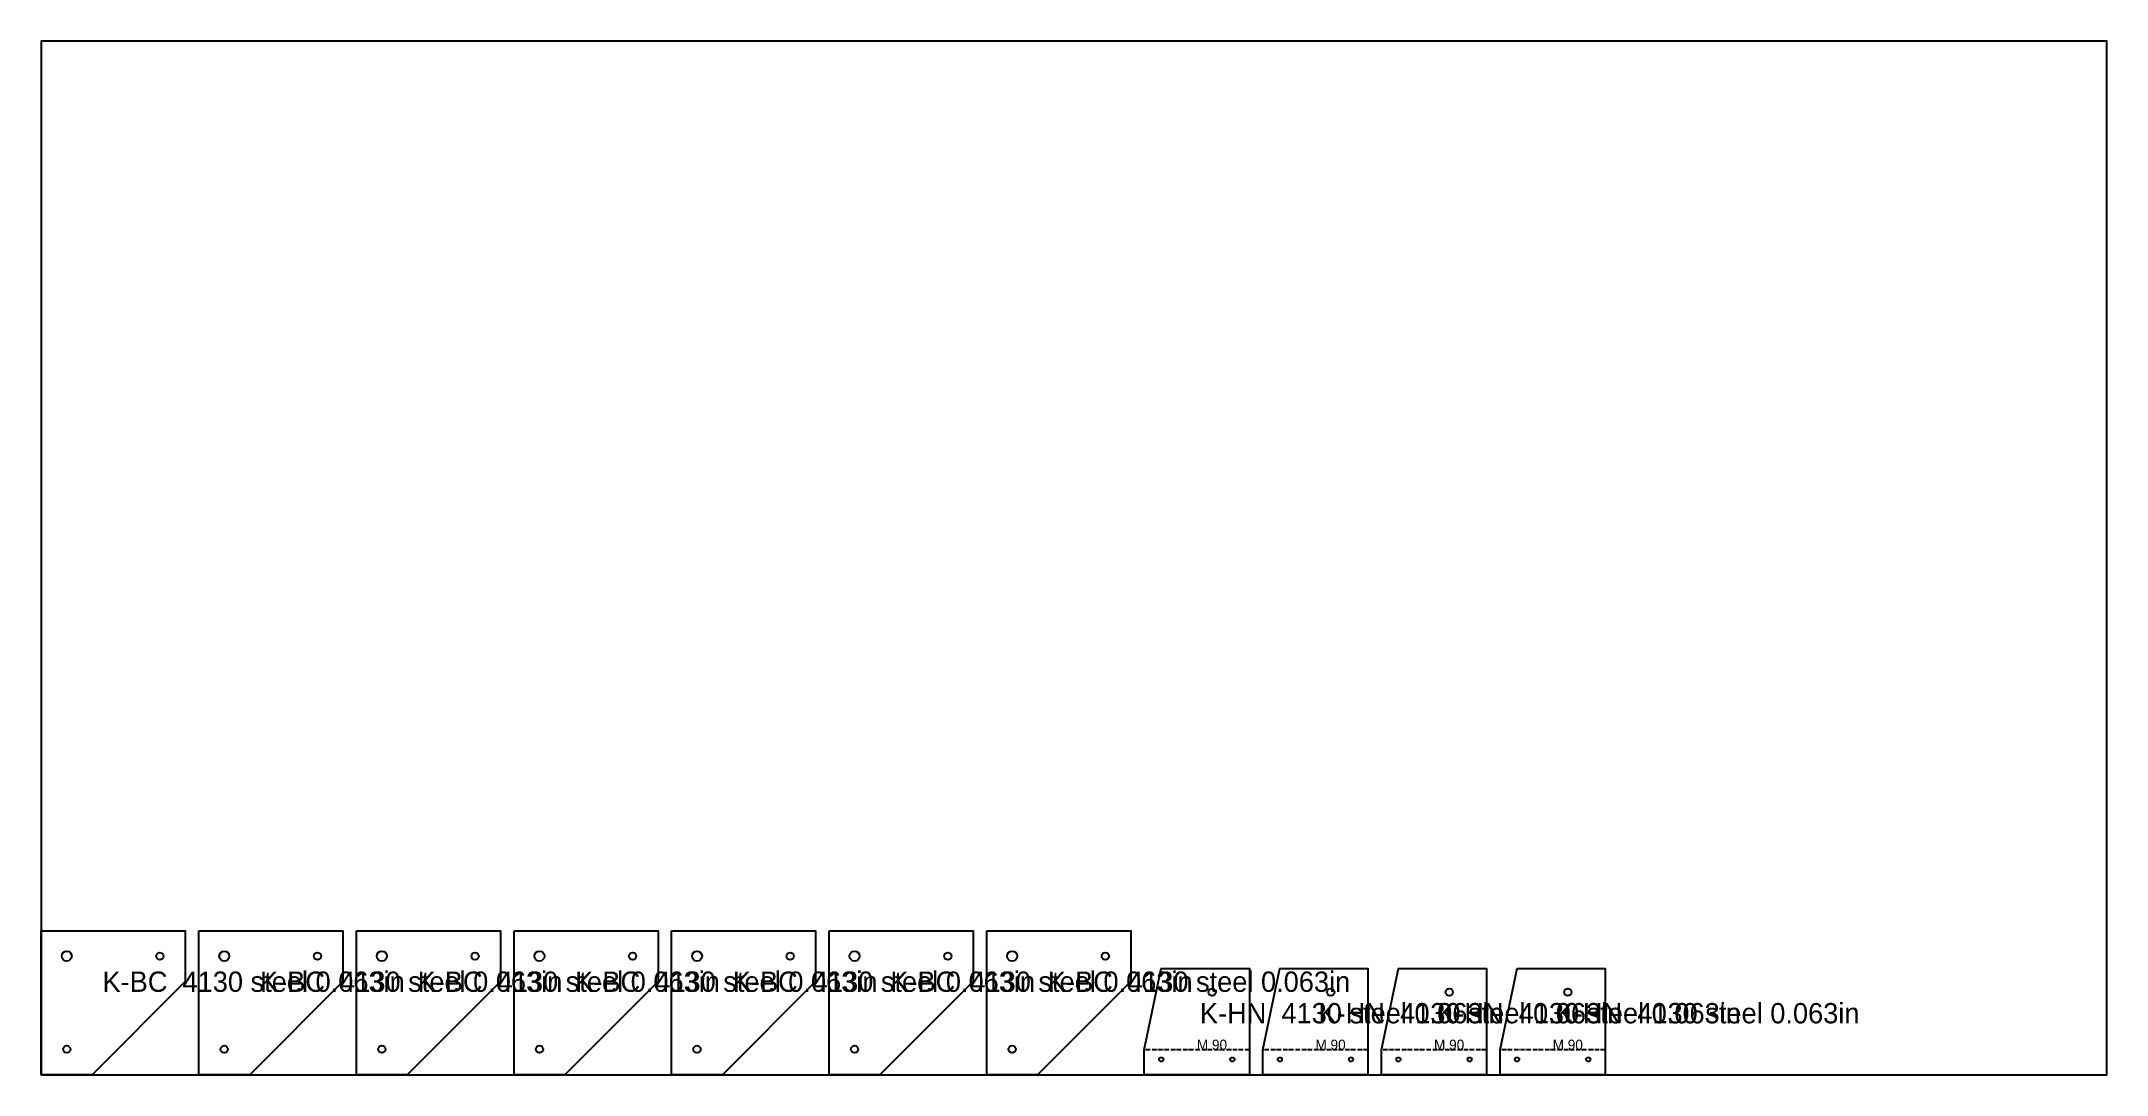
# Model space of a CAD drawing. Header units: millimetres. Extents: x 0 to 1219, y 0 to 610.
import ezdxf

# ---------------------------------------------------------------- set-up
doc = ezdxf.new("R2010")
doc.units = ezdxf.units.MM
doc.linetypes.add('DASHDOT', pattern=[3.556, 2.54, -0.508, 0, -0.508])
for name, color, linetype in [('CUT', 7, 'CONTINUOUS'), ('ETCH', 8, 'CONTINUOUS'), ('HOLE', 6, 'CONTINUOUS'), ('MOUNTAIN', 5, 'DASHDOT')]:
    doc.layers.add(name, color=color, linetype=linetype)

msp = doc.modelspace()

# ---------------------------------------------------------------- linework, layer by layer
at = {"layer": 'CUT'}
for points in [[(0, 85), (85, 85), (85, 55), (30, 0), (0, 0), (0, 85)], [(93, 85), (178, 85), (178, 55), (123, 0), (93, 0), (93, 85)], [(186, 85), (271, 85), (271, 55), (216, 0), (186, 0), (186, 85)], [(279, 85), (364, 85), (364, 55), (309, 0), (279, 0), (279, 85)], [(372, 85), (457, 85), (457, 55), (402, 0), (372, 0), (372, 85)], [(465, 85), (550, 85), (550, 55), (495, 0), (465, 0), (465, 85)], [(558, 85), (643, 85), (643, 55), (588, 0), (558, 0), (558, 85)], [(713, 0), (651, 0), (651, 14.7), (651, 14.7), (661, 62.7), (713, 62.7), (713, 0)], [(783, 0), (721, 0), (721, 14.7), (721, 14.7), (731, 62.7), (783, 62.7), (783, 0)], [(853, 0), (791, 0), (791, 14.7), (791, 14.7), (801, 62.7), (853, 62.7), (853, 0)], [(923, 0), (861, 0), (861, 14.7), (861, 14.7), (871, 62.7), (923, 62.7), (923, 0)]]:
    msp.add_lwpolyline(points, close=True, dxfattribs=at)
for centre, radius in [((15, 70), 2.95), ((70, 70), 2.15), ((108, 70), 2.95), ((163, 70), 2.15), ((201, 70), 2.95), ((256, 70), 2.15), ((294, 70), 2.95), ((349, 70), 2.15), ((387, 70), 2.95), ((442, 70), 2.15), ((480, 70), 2.95), ((535, 70), 2.15), ((573, 70), 2.95), ((628, 70), 2.15), ((691, 48.7), 2.15), ((761, 48.7), 2.15), ((831, 48.7), 2.15), ((901, 48.7), 2.15), ((15, 15), 2.15), ((108, 15), 2.15), ((201, 15), 2.15), ((294, 15), 2.15), ((387, 15), 2.15), ((480, 15), 2.15), ((573, 15), 2.15)]:
    msp.add_circle(centre, radius, dxfattribs=at)
at = {"layer": 'ETCH'}
msp.add_lwpolyline([(0, 0), (1219, 0), (1219, 610), (0, 610)], close=True, dxfattribs=at)
at = {"layer": 'HOLE'}
for centre in [(661, 9), (703, 9), (731, 9), (773, 9), (801, 9), (843, 9), (871, 9), (913, 9)]:
    msp.add_circle(centre, 1.25, dxfattribs=at)
at = {"layer": 'MOUNTAIN'}
for p, q in [((713, 14.7), (651, 14.7)), ((783, 14.7), (721, 14.7)), ((853, 14.7), (791, 14.7)), ((923, 14.7), (861, 14.7))]:
    msp.add_line(p, q, dxfattribs=at)

# ---------------------------------------------------------------- texts
at = {"layer": 'ETCH'}
for s, height, p in [('K-BC  4130 steel 0.063in', 12, (36.1, 48.9)), ('K-BC  4130 steel 0.063in', 12, (129.1, 48.9)), ('K-BC  4130 steel 0.063in', 12, (222.1, 48.9)), ('K-BC  4130 steel 0.063in', 12, (315.1, 48.9)), ('K-BC  4130 steel 0.063in', 12, (408.1, 48.9)), ('K-BC  4130 steel 0.063in', 12, (501.1, 48.9)), ('K-BC  4130 steel 0.063in', 12, (594.1, 48.9)), ('K-HN  4130 steel 0.063in', 12, (683.8, 30.3)), ('K-HN  4130 steel 0.063in', 12, (753.8, 30.3)), ('K-HN  4130 steel 0.063in', 12, (823.8, 30.3)), ('K-HN  4130 steel 0.063in', 12, (893.8, 30.3)), ('M 90', 6, (682, 14.7)), ('M 90', 6, (752, 14.7)), ('M 90', 6, (822, 14.7)), ('M 90', 6, (892, 14.7))]:
    msp.add_text(s, height=height, dxfattribs=at).set_placement(p)

doc.saveas('drawing.dxf')
